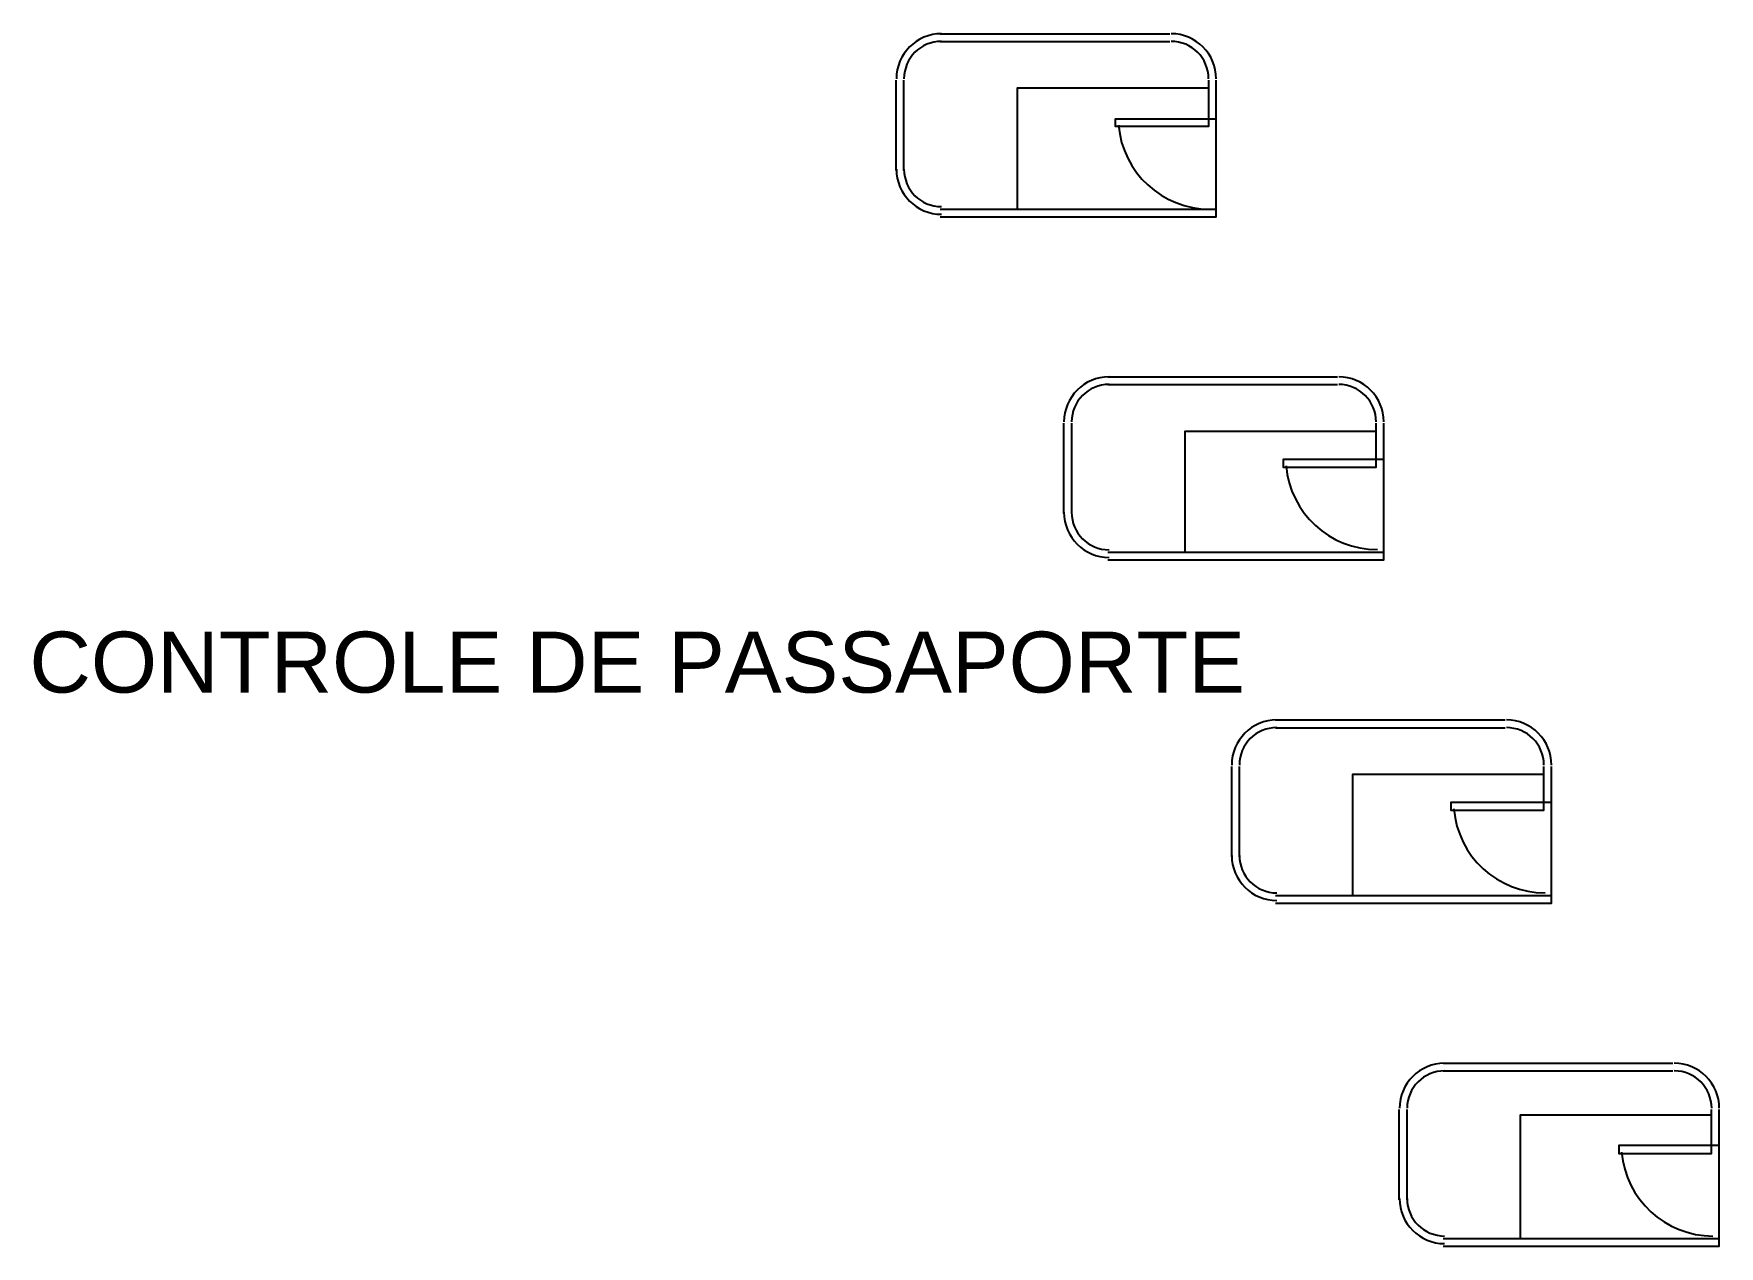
# Model space of a CAD drawing. Header units: inches. Extents: x 6 to 332, y 4 to 234.
# Drawn here: x 52.65 to 63.71, y 117.07 to 125.03 of the extents above; entities that cross this region are included whole.
import ezdxf

# ---------------------------------------------------------------- set-up
doc = ezdxf.new("R2010")
doc.units = ezdxf.units.IN
doc.header["$MEASUREMENT"] = 0
doc.layers.add('PDF_BASE', color=7, linetype='Continuous', true_color=0x767676)
doc.layers.add('PDF_Text', color=7, linetype='Continuous', true_color=0x767676)
doc.styles.add('PDF Arial', font='arial.ttf')

msp = doc.modelspace()

# ---------------------------------------------------------------- linework, layer by layer
at = {"layer": 'PDF_BASE', "lineweight": 25}
for points in [[(58.6, 125.029), (60.107, 125.029)], [(58.6, 124.978), (60.107, 124.978)], [(58.312, 124.132), (58.312, 124.724)], [(58.363, 124.132), (58.363, 124.724)], [(58.6, 123.827), (60.412, 123.827), (60.412, 124.724)], [(60.361, 124.724), (60.361, 124.42), (59.752, 124.42), (59.752, 124.47), (60.412, 124.47)], [(59.108, 123.878), (59.108, 124.674), (60.361, 124.674)], [(58.6, 123.878), (60.412, 123.878)], [(59.701, 122.777), (61.208, 122.777)], [(59.701, 122.726), (61.208, 122.726)], [(59.413, 121.88), (59.413, 122.472)], [(59.464, 121.88), (59.464, 122.472)], [(59.701, 121.575), (61.513, 121.575), (61.513, 122.472)], [(61.513, 122.235), (60.852, 122.235), (60.852, 122.184), (61.462, 122.184), (61.462, 122.472)], [(60.209, 121.626), (60.209, 122.421), (61.462, 122.421)], [(59.701, 121.626), (61.513, 121.626)], [(60.801, 120.525), (62.309, 120.525)], [(60.801, 120.474), (62.309, 120.474)], [(60.514, 119.627), (60.514, 120.22)], [(60.564, 119.627), (60.564, 120.22)], [(60.801, 119.323), (62.613, 119.323), (62.613, 120.22)], [(61.309, 119.373), (61.309, 120.169), (62.563, 120.169)], [(62.613, 119.983), (61.953, 119.983), (61.953, 119.932), (62.563, 119.932), (62.563, 120.22)], [(60.801, 119.373), (62.613, 119.373)], [(61.902, 118.273), (63.409, 118.273)], [(61.902, 118.222), (63.409, 118.222)], [(61.614, 117.375), (61.614, 117.968)], [(61.665, 117.375), (61.665, 117.968)], [(61.902, 117.071), (63.714, 117.071), (63.714, 117.968)], [(62.41, 117.121), (62.41, 117.934), (63.663, 117.934)], [(63.714, 117.731), (63.054, 117.731), (63.054, 117.68), (63.663, 117.68), (63.663, 117.968)], [(61.902, 117.121), (63.714, 117.121)]]:
    msp.add_lwpolyline(points, dxfattribs=at)
for centre, radius, start, end in [((58.609, 124.733), 0.296, 90, 180), ((60.116, 124.733), 0.296, 0.0055, 90), ((58.609, 124.733), 0.246, 90, 180), ((60.116, 124.733), 0.246, 0.0055, 90), ((60.37, 124.479), 0.601, 184.7791, 270), ((58.609, 124.14), 0.296, 180, 270), ((58.609, 124.14), 0.246, 180, 270), ((59.709, 122.481), 0.296, 90, 180), ((59.709, 122.481), 0.246, 90, 180), ((61.216, 122.481), 0.296, 0.0055, 90), ((61.216, 122.481), 0.246, 0.0055, 90), ((61.47, 122.244), 0.601, 184.7791, 270), ((59.709, 121.888), 0.296, 180, 270), ((59.709, 121.888), 0.246, 180, 270), ((60.81, 120.229), 0.296, 90, 180), ((62.317, 120.229), 0.296, 0.0055, 90), ((60.81, 120.229), 0.246, 90, 180), ((62.317, 120.229), 0.246, 0.0055, 90), ((62.571, 119.991), 0.601, 184.7791, 270), ((60.81, 119.636), 0.296, 180, 270), ((60.81, 119.636), 0.246, 180, 270), ((61.911, 117.976), 0.296, 90, 180), ((63.418, 117.976), 0.296, 0.0055, 90), ((61.911, 117.976), 0.246, 90, 180), ((63.418, 117.976), 0.246, 0.0055, 90), ((63.672, 117.739), 0.601, 184.7791, 270), ((61.911, 117.384), 0.296, 180, 270), ((61.911, 117.384), 0.246, 180, 270)]:
    msp.add_arc(centre, radius, start, end, dxfattribs=at)

# ---------------------------------------------------------------- texts
at = {"layer": 'PDF_Text', "insert": (52.623, 120.699), "char_height": 0.4, "attachment_point": 7, "style": 'PDF Arial'}
msp.add_mtext('CONTROLE DE PASSAPORTE', dxfattribs=at)

doc.saveas('drawing.dxf')
